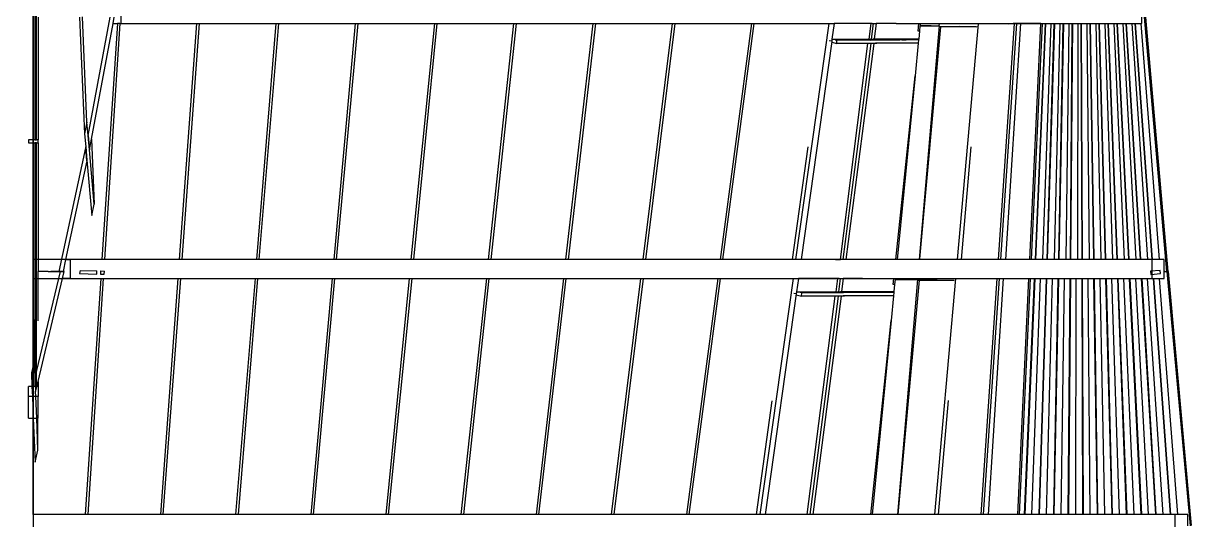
# Model space of a CAD drawing. Header units: millimetres. Extents: x 90964 to 877642, y 656808 to 1438307.
# Drawn here: x 846233 to 864543, y 1249947 to 1257727 of the extents above; entities that cross this region are included whole.
import ezdxf

# ---------------------------------------------------------------- set-up
doc = ezdxf.new("R2010")
doc.units = ezdxf.units.MM
doc.header["$LTSCALE"] = 300
doc.layers.add('ProfileEdges', color=7, linetype='Continuous')
doc.layers.add('SectionCutEdges', color=7, linetype='Continuous')

msp = doc.modelspace()

# ---------------------------------------------------------------- linework, layer by layer
at = {"color": 251}
for p, q in [((846463.1, 1257824.1), (846463.1, 1255901.5)), ((847111.8, 1257823.3), (847191.8, 1255996.4)), ((847230.1, 1256177.2), (847157.8, 1257828.2)), ((847707.1, 1257726.5), (847464.2, 1254026.5)), ((847747.2, 1257726.5), (847504.2, 1254026.5)), ((847638.7, 1257726.5), (847640.2, 1257726.5)), ((847640.2, 1257726.5), (847707.1, 1257726.5)), ((847747.2, 1257726.5), (847707.1, 1257726.5)), ((847747.2, 1257726.5), (847759.4, 1257726.5)), ((848949.1, 1257726.5), (848675.2, 1254026.5)), ((848989.1, 1257726.5), (848715.2, 1254026.5)), ((850191.1, 1257726.5), (849886.3, 1254026.5)), ((850231.1, 1257726.5), (849926.3, 1254026.5)), ((851433.1, 1257726.5), (851097.3, 1254026.5)), ((851473.1, 1257726.5), (851137.4, 1254026.5)), ((852675.1, 1257726.5), (852308.4, 1254026.5)), ((852715.1, 1257726.5), (852348.4, 1254026.5)), ((853917.1, 1257726.5), (853519.5, 1254026.5)), ((853957.1, 1257726.5), (853559.5, 1254026.5)), ((855159.1, 1257726.5), (854730.6, 1254026.5)), ((855199.1, 1257726.5), (854770.6, 1254026.5)), ((856401.1, 1257726.5), (855941.7, 1254026.5)), ((856441.1, 1257726.5), (855981.7, 1254026.5)), ((857643.1, 1257726.5), (857152.8, 1254026.5)), ((857683.2, 1257726.5), (857192.8, 1254026.5)), ((858342.4, 1254026.5), (858863.7, 1257726.5)), ((858941.1, 1257726.5), (858906.5, 1257480.9)), ((859489.8, 1257480.9), (859521.1, 1257726.5)), ((859553.8, 1257726.5), (859521.9, 1257480.9)), ((859601, 1257726.5), (859569.3, 1257482.7)), ((860256.8, 1257605.2), (860269.5, 1257726.5)), ((860290.4, 1257726.5), (860286.8, 1257689.3)), ((860587.4, 1257689), (860590.6, 1257726.5)), ((861197.7, 1257719.6), (860866.6, 1254026.5)), ((861104.6, 1257719.6), (861104.5, 1257726.5)), ((861181.3, 1257719.6), (861104.6, 1257719.6)), ((861197.7, 1257719.6), (861181.3, 1257719.6)), ((861251.9, 1257719.6), (861197.7, 1257719.6)), ((861678, 1257719.6), (861251.9, 1257719.6)), ((861763.6, 1257723.3), (861511.6, 1254026.5)), ((861797.8, 1257726.1), (861545.7, 1254026.5)), ((861858.7, 1257726.1), (861626.5, 1254026.5)), ((861677.8, 1257726.5), (861678, 1257719.6)), ((861678, 1257719.6), (861763.6, 1257723.3)), ((861771.6, 1257726.2), (861747.6, 1257726.3)), ((861763.6, 1257723.3), (861771.6, 1257723.7)), ((861771.6, 1257726.2), (861771.6, 1257726.5)), ((861781.3, 1257726.1), (861771.6, 1257726.2)), ((861771.6, 1257723.7), (861771.6, 1257726.2)), ((861797.8, 1257726.1), (861781.3, 1257726.1)), ((861797.9, 1257726.5), (861797.8, 1257726.1)), ((861858.7, 1257726.1), (861797.8, 1257726.1)), ((861858.7, 1257726.5), (861858.7, 1257726.1)), ((862179, 1257726.1), (861858.7, 1257726.1)), ((862006.6, 1254026.5), (862179, 1257726.1)), ((862199.5, 1257726.5), (862027, 1254026.5)), ((862245.3, 1257726.5), (862089.1, 1254026.5)), ((862251.4, 1257726.5), (862095.2, 1254026.5)), ((862099.8, 1257726.5), (862179, 1257726.1)), ((862179, 1257726.1), (862179.1, 1257726.1)), ((862338.9, 1257726.5), (862204.2, 1254026.5)), ((862386, 1257726.5), (862272, 1254026.5)), ((862392.1, 1257726.5), (862278.1, 1254026.5)), ((862479.6, 1257726.5), (862387.1, 1254026.5)), ((862526.7, 1257726.5), (862454.9, 1254026.5)), ((862532.8, 1257726.5), (862461.1, 1254026.5)), ((862620.2, 1257726.5), (862570, 1254026.5)), ((862667.4, 1257726.5), (862637.9, 1254026.5)), ((862673.5, 1257726.5), (862644, 1254026.5)), ((862760.9, 1257726.5), (862752.9, 1254026.5)), ((862808.1, 1257726.5), (862820.8, 1254026.5)), ((862814.2, 1257726.5), (862826.9, 1254026.5)), ((862901.6, 1257726.5), (862935.8, 1254026.5)), ((862948.7, 1257726.5), (863003.7, 1254026.5)), ((862954.9, 1257726.5), (863009.8, 1254026.5)), ((863042.2, 1257726.5), (863118.7, 1254026.5)), ((863089.4, 1257726.5), (863186.5, 1254026.5)), ((863095.5, 1257726.5), (863192.7, 1254026.5)), ((863182.9, 1257726.5), (863301.6, 1254026.5)), ((863230, 1257726.5), (863369.4, 1254026.5)), ((863236.1, 1257726.5), (863375.5, 1254026.5)), ((863323.6, 1257726.5), (863484.5, 1254026.5)), ((863370.7, 1257726.5), (863552.3, 1254026.5)), ((863376.8, 1257726.5), (863558.4, 1254026.5)), ((863464.3, 1257726.5), (863667.4, 1254026.5)), ((863511.3, 1257726.5), (863735.1, 1254026.5)), ((863517.4, 1257726.5), (863741.3, 1254026.5)), ((863605, 1257726.5), (863850.3, 1254026.5)), ((863651.9, 1257726.5), (863918, 1254026.5)), ((863658, 1257726.5), (863924.1, 1254026.5)), ((863745.7, 1257726.5), (864033.2, 1254026.5)), ((860277.1, 1257602.8), (860256.8, 1257605.2)), ((860277.1, 1257602.8), (860265.3, 1257482.7)), ((860285.5, 1257688.9), (860277.1, 1257602.8)), ((860277.3, 1254026.5), (860589.5, 1257689.2)), ((860609.7, 1257674.6), (860280.6, 1254035.9)), ((860285.5, 1257688.9), (860287.1, 1257689.3)), ((860324.5, 1257689), (860285.5, 1257688.9)), ((860286.8, 1257689.3), (860287.1, 1257689.3)), ((860287.1, 1257689.3), (860324.5, 1257689.2)), ((860324.5, 1257689.2), (860324.5, 1257689)), ((860324.5, 1257689.2), (860458.7, 1257689.1)), ((860458.7, 1257689.1), (860324.5, 1257689)), ((860458.7, 1257689.1), (860587.4, 1257689)), ((860589.1, 1257689.2), (860587.4, 1257689)), ((860590.4, 1257689.4), (860589.1, 1257689.2)), ((860589.5, 1257689.2), (860589.1, 1257689.2)), ((860589.5, 1257689.2), (860590.4, 1257689.4)), ((860609.7, 1257674.6), (860589.8, 1257677.2)), ((860592, 1257689.7), (860590.4, 1257689.4)), ((860591, 1257677.4), (860902.3, 1257676)), ((860592.8, 1257689.8), (860592, 1257689.7)), ((860902.3, 1257676), (860609.7, 1257674.6)), ((860902.3, 1257676), (860903.4, 1257676)), ((860903.4, 1257676), (861159.6, 1257674.8)), ((861159.6, 1257674.8), (861177.5, 1257674.7)), ((858903, 1257442.7), (858421.7, 1254026.5)), ((858863.1, 1257457.2), (858864.6, 1257457)), ((858864.6, 1257457), (858902.5, 1257452.6)), ((858903, 1257442.7), (858902.2, 1257431.3)), ((858902.2, 1257431.3), (858980.1, 1257412.4)), ((858904.6, 1257467.5), (858902.5, 1257452.9)), ((858902.5, 1257452.9), (858903.6, 1257452.7)), ((858902.5, 1257452.9), (858902.5, 1257452.7)), ((858903.6, 1257452.6), (858902.5, 1257452.7)), ((858902.5, 1257452.7), (858902.5, 1257452.6)), ((858903.6, 1257452.6), (858903, 1257442.7)), ((858904.6, 1257467.5), (858903.6, 1257452.7)), ((858903.6, 1257452.7), (858903.6, 1257452.6)), ((858904.7, 1257468.2), (858904.6, 1257467.5)), ((858904.7, 1257468.2), (858904.6, 1257467.5)), ((858904.6, 1257467.5), (858904.6, 1257467.5)), ((858905.6, 1257474.9), (858904.7, 1257468.2)), ((858906.4, 1257480.6), (858905.9, 1257480.8)), ((858906.5, 1257480.9), (858906.4, 1257480.6)), ((858954.8, 1257468.9), (858906.4, 1257480.6)), ((858906.5, 1257480.9), (859489.8, 1257480.9)), ((858954.8, 1257468.9), (859141.6, 1257468.3)), ((858959.9, 1257467.7), (858954.8, 1257468.9)), ((859141.6, 1257468.3), (858959.9, 1257467.7)), ((858983.4, 1257462), (858959.9, 1257467.7)), ((858980.1, 1257412.4), (858983.4, 1257462)), ((859469.9, 1257412.4), (858980.1, 1257412.4)), ((859476.2, 1257462), (858983.4, 1257462)), ((859038.9, 1254026.5), (859469.9, 1257412.4)), ((859516.6, 1257412.4), (859076.4, 1254026.5)), ((859562.9, 1257412.4), (859122.7, 1254026.5)), ((859156.8, 1257468.3), (859141.6, 1257468.3)), ((859156.8, 1257468.2), (859476.8, 1257467.1)), ((859516.6, 1257412.4), (859469.9, 1257412.4)), ((859476.2, 1257462), (859476.8, 1257467.1)), ((859513.9, 1257462), (859476.2, 1257462)), ((859476.8, 1257467.1), (859488.1, 1257467.1)), ((859488.1, 1257467.1), (859488.4, 1257469.4)), ((859488.4, 1257469.5), (859489.8, 1257480.9)), ((859488.4, 1257469.5), (859494, 1257467.8)), ((859488.4, 1257469.4), (859488.4, 1257469.5)), ((859494, 1257467.8), (859488.4, 1257469.4)), ((859489.8, 1257480.9), (859521.9, 1257480.9)), ((859494, 1257467.8), (859513.9, 1257462)), ((859519.4, 1257462), (859513.9, 1257462)), ((859562.9, 1257412.4), (859516.6, 1257412.4)), ((859521.9, 1257480.9), (859519.4, 1257462)), ((859550.1, 1257462), (859519.4, 1257462)), ((859521.9, 1257480.9), (859535.9, 1257480.9)), ((859535.9, 1257480.9), (859550.2, 1257477.4)), ((859550.2, 1257477.4), (859550.1, 1257462)), ((859566.6, 1257462), (859550.1, 1257462)), ((859550.3, 1257482.7), (859550.2, 1257477.4)), ((859550.2, 1257477.4), (859568, 1257473.1)), ((859550.3, 1257482.7), (859569.3, 1257482.7)), ((859610.5, 1257412.4), (859562.9, 1257412.4)), ((859567.2, 1257466.7), (859566.6, 1257462)), ((859567.2, 1257462), (859566.6, 1257462)), ((859567.4, 1257468.3), (859567.2, 1257466.7)), ((859567.3, 1257466.7), (859567.2, 1257466.7)), ((859567.2, 1257462), (859567.3, 1257466.7)), ((859593.4, 1257462), (859567.2, 1257462)), ((859567.3, 1257466.7), (859567.3, 1257467.3)), ((859592, 1257467.3), (859567.3, 1257467.3)), ((859568, 1257473.1), (859567.4, 1257468.3)), ((859567.4, 1257468.3), (859587.9, 1257468.3)), ((859569.3, 1257482.7), (859568, 1257473.1)), ((859568, 1257473.1), (859587.9, 1257468.3)), ((859569.3, 1257482.7), (860265.3, 1257482.7)), ((859587.9, 1257468.3), (859968.1, 1257467.5)), ((859587.9, 1257468.3), (859592, 1257467.3)), ((859610.8, 1257417.5), (859589.4, 1257417.5)), ((859864.4, 1257467.3), (859592, 1257467.3)), ((859610.8, 1257417.5), (859610.5, 1257412.4)), ((860258.9, 1257417.5), (859610.8, 1257417.5)), ((859968.1, 1257467.5), (859864.4, 1257467.3)), ((860069.6, 1257467.3), (859864.4, 1257467.3)), ((860001.3, 1257467.6), (859968.1, 1257467.5)), ((860001.3, 1257467.4), (860069.6, 1257467.3)), ((860263.8, 1257467.3), (860069.6, 1257467.3)), ((860258.9, 1257417.5), (860208.6, 1256902.6)), ((860263.8, 1257467.3), (860258.9, 1257417.5)), ((860265.3, 1257482.7), (860263.8, 1257467.3)), ((859908.1, 1254026.5), (860208.6, 1256902.6)), ((860208.6, 1256902.6), (859927.1, 1254026.5)), ((847299.6, 1255910.7), (847344.1, 1254894.7)), ((846463.1, 1255851.5), (846463.1, 1253839.3)), ((847210.7, 1255775.2), (847210, 1255792.1)), ((858288.8, 1254026.5), (858531.3, 1255791.4)), ((861085, 1255793.6), (860932.1, 1254026.5)), ((847228.7, 1255581.5), (847229.1, 1255572.7)), ((846895.8, 1254026.5), (846969.1, 1254026.5)), ((846622.1, 1253839), (846463.1, 1253839.3)), ((846463.1, 1253062), (846463.1, 1253839.3)), ((846622.1, 1253839), (846664.9, 1253839)), ((846664.9, 1253839), (846793.4, 1253839.2)), ((846804.9, 1253838.8), (846664.9, 1253839)), ((846969.1, 1253726.5), (846848.5, 1253726.5)), ((847446.8, 1253726.5), (847203.8, 1250026.5)), ((847485.8, 1253726.5), (847242.9, 1250026.5)), ((848655.3, 1253726.5), (848381.4, 1250026.5)), ((848694.4, 1253726.5), (848420.5, 1250026.5)), ((849863.9, 1253726.5), (849559, 1250026.5)), ((849902.9, 1253726.5), (849598.1, 1250026.5)), ((851072.4, 1253726.5), (850736.7, 1250026.5)), ((851111.5, 1253726.5), (850775.8, 1250026.5)), ((852281, 1253726.5), (851914.3, 1250026.5)), ((852320.1, 1253726.5), (851953.4, 1250026.5)), ((853489.6, 1253726.5), (853092, 1250026.5)), ((853528.7, 1253726.5), (853131.1, 1250026.5)), ((854698.1, 1253726.5), (854269.6, 1250026.5)), ((854737.2, 1253726.5), (854308.7, 1250026.5)), ((855906.7, 1253726.5), (855447.3, 1250026.5)), ((855945.8, 1253726.5), (855486.4, 1250026.5)), ((857115.3, 1253726.5), (856625, 1250026.5)), ((857154.4, 1253726.5), (856664.1, 1250026.5)), ((857781.7, 1250026.5), (858302.9, 1253726.5)), ((858379.4, 1253726.5), (858350.4, 1253520.7)), ((858974.5, 1253520.7), (859000.7, 1253726.5)), ((859037.4, 1253726.5), (859010.6, 1253520.7)), ((859083.7, 1253726.5), (859057.1, 1253522.4)), ((859867.2, 1253635.4), (859876.8, 1253726.5)), ((859895.6, 1253713), (859887.8, 1253633.1)), ((859895.6, 1253713), (859896.7, 1253713.3)), ((859934.8, 1253713), (859895.6, 1253713)), ((859897.8, 1253726.5), (859896.5, 1253713.3)), ((859896.5, 1253713.3), (859896.7, 1253713.3)), ((859896.7, 1253713.3), (859934.8, 1253713.3)), ((859934.8, 1253713.3), (859934.8, 1253713)), ((859934.8, 1253713.3), (860032.4, 1253713.2)), ((860032.4, 1253713.1), (859934.8, 1253713)), ((859938.1, 1250026.5), (860252, 1253713.2)), ((860272.1, 1253699.7), (859940.2, 1250026.5)), ((860032.4, 1253713.1), (860032.4, 1253713.2)), ((860032.4, 1253713.2), (860091.6, 1253713.1)), ((860091.6, 1253713.1), (860032.4, 1253713.1)), ((860091.6, 1253713.1), (860250.5, 1253713)), ((860250.5, 1253713), (860251.7, 1253726.5)), ((860251.7, 1253713.2), (860250.5, 1253713)), ((860252.7, 1253713.5), (860251.7, 1253713.2)), ((860252, 1253713.2), (860251.7, 1253713.2)), ((860252, 1253713.2), (860252.7, 1253713.5)), ((860259.8, 1253701.2), (860252.2, 1253702.1)), ((860253.9, 1253713.7), (860252.7, 1253713.5)), ((860253, 1253702.3), (860259.9, 1253702.3)), ((860254.4, 1253713.8), (860253.9, 1253713.7)), ((860259.9, 1253702.3), (860259.8, 1253701.2)), ((860272.1, 1253699.7), (860259.8, 1253701.2)), ((860259.9, 1253702.3), (860555.2, 1253701)), ((860555.2, 1253701), (860272.1, 1253699.7)), ((860843.7, 1253726.5), (860512, 1250026.5)), ((860556.6, 1253701), (860555.2, 1253701)), ((860556.6, 1253701), (860806.3, 1253699.8)), ((860806.3, 1253699.8), (860824.1, 1253699.8)), ((861492.5, 1253726.5), (861240.3, 1250026.5)), ((861528, 1253726.5), (861275.8, 1250026.5)), ((861587.7, 1253726.5), (861353.4, 1250026.5)), ((861819.8, 1250026.5), (861992.3, 1253726.5)), ((862014.9, 1253726.5), (861842.4, 1250026.5)), ((862076, 1253726.5), (861919.7, 1250026.5)), ((862083.6, 1253726.5), (861927.4, 1250026.5)), ((862170.7, 1253726.5), (862036, 1250026.5)), ((862262.3, 1253726.5), (862148.3, 1250026.5)), ((862270, 1253726.5), (862156, 1250026.5)), ((862357.1, 1253726.5), (862264.6, 1250026.5)), ((862448.7, 1253726.5), (862376.9, 1250026.5)), ((862456.3, 1253726.5), (862384.6, 1250026.5)), ((862543.4, 1253726.5), (862493.1, 1250026.5)), ((862635, 1253726.5), (862605.5, 1250026.5)), ((862642.7, 1253726.5), (862613.1, 1250026.5)), ((862729.7, 1253726.5), (862721.7, 1250026.5)), ((862821.3, 1253726.5), (862834, 1250026.5)), ((862829, 1253726.5), (862841.7, 1250026.5)), ((862916, 1253726.5), (862950.2, 1250026.5)), ((863007.7, 1253726.5), (863062.6, 1250026.5)), ((863015.3, 1253726.5), (863070.2, 1250026.5)), ((863102.4, 1253726.5), (863178.8, 1250026.5)), ((863194, 1253726.5), (863291.1, 1250026.5)), ((863201.6, 1253726.5), (863298.8, 1250026.5)), ((863288.7, 1253726.5), (863407.4, 1250026.5)), ((863380.3, 1253726.5), (863519.7, 1250026.5)), ((863387.9, 1253726.5), (863527.3, 1250026.5)), ((863475, 1253726.5), (863635.9, 1250026.5)), ((863566.6, 1253726.5), (863748.2, 1250026.5)), ((863574.2, 1253726.5), (863755.8, 1250026.5)), ((863661.4, 1253726.5), (863864.5, 1250026.5)), ((863752.8, 1253726.5), (863976.7, 1250026.5)), ((863760.5, 1253726.5), (863984.4, 1250026.5)), ((863847.7, 1253726.5), (864093.1, 1250026.5)), ((863939.1, 1253726.5), (864205.2, 1250026.5)), ((863946.8, 1253726.5), (864212.9, 1250026.5)), ((864034.1, 1253726.5), (864321.6, 1250026.5)), ((864111.5, 1253836.7), (864123.5, 1253836.6)), ((864123.5, 1253836.6), (864111.5, 1253836.5)), ((864126.3, 1253836.6), (864123.5, 1253836.6)), ((864126.3, 1253836.6), (864150.1, 1253836.2)), ((864175.1, 1253839.1), (864182.1, 1253839.2)), ((858307.7, 1253497), (858346.5, 1253492.6)), ((858348.3, 1253505.6), (858346.5, 1253492.8)), ((858346.5, 1253492.8), (858347.4, 1253492.6)), ((858346.5, 1253492.8), (858346.5, 1253492.7)), ((858347.4, 1253492.6), (858346.5, 1253492.7)), ((858346.5, 1253492.7), (858346.5, 1253492.6)), ((858347.4, 1253492.6), (858346.8, 1253484.6)), ((858348.3, 1253505.6), (858347.4, 1253492.6)), ((858347.4, 1253492.6), (858347.4, 1253492.6)), ((858349.3, 1253512.3), (858348.3, 1253505.6)), ((858433, 1253501.3), (858349.8, 1253520.6)), ((858350.4, 1253520.7), (858350.4, 1253520.6)), ((858350.4, 1253520.7), (858974.5, 1253520.7)), ((858429.4, 1253451.7), (858433, 1253501.3)), ((859088.5, 1253501.3), (858433, 1253501.3)), ((858974.5, 1253520.7), (859010.6, 1253520.7)), ((859010.6, 1253520.7), (859024.7, 1253520.7)), ((859024.7, 1253520.7), (859038.7, 1253517.4)), ((859038.8, 1253522.4), (859038.7, 1253517.4)), ((859038.7, 1253517.4), (859050, 1253514.8)), ((859050, 1253514.8), (859038.8, 1253522.4)), ((859038.8, 1253522.4), (859057.1, 1253522.4)), ((859062.7, 1253506.3), (859050, 1253514.8)), ((859057.1, 1253522.4), (859876.9, 1253522.4)), ((859062.6, 1253502.7), (859062.7, 1253506.3)), ((859875.4, 1253506.3), (859062.7, 1253506.3)), ((859887.8, 1253633.1), (859867.2, 1253635.4)), ((859875.4, 1253506.3), (859870.5, 1253456.6)), ((859876.9, 1253522.4), (859875.4, 1253506.3)), ((859887.8, 1253633.1), (859876.9, 1253522.4)), ((858346.8, 1253484.6), (857859.6, 1250026.5)), ((858346.8, 1253484.6), (858345.8, 1253471.1)), ((858345.8, 1253471.1), (858429.4, 1253451.7)), ((858954.8, 1253451.7), (858429.4, 1253451.7)), ((858518.5, 1250026.5), (858954.8, 1253451.7)), ((859004.7, 1253451.7), (858559.4, 1250026.5)), ((859050.2, 1253451.7), (858604.9, 1250026.5)), ((859004.7, 1253451.7), (858954.8, 1253451.7)), ((859050.2, 1253451.7), (859004.7, 1253451.7)), ((859104.7, 1253451.7), (859050.2, 1253451.7)), ((859105.1, 1253456.6), (859084.3, 1253456.6)), ((859105.1, 1253456.6), (859104.7, 1253451.7)), ((859870.5, 1253456.6), (859105.1, 1253456.6)), ((859870.5, 1253456.6), (859832.7, 1253070.4)), ((846406.4, 1252435.7), (846406.4, 1253085.9)), ((859515.3, 1250026.5), (859832.7, 1253070.4)), ((859832.7, 1253070.4), (859534.5, 1250026.5)), ((846463.1, 1252111.7), (846463.1, 1252036.3)), ((857726, 1250026.5), (857970.8, 1251810.2)), ((860728.7, 1251813.3), (860573.2, 1250026.5)), ((846462.6, 1251037.2), (846462.6, 1251538.2))]:
    msp.add_line(p, q, dxfattribs=at)
at = {"layer": 'ProfileEdges'}
for points in [[(846088.1, 1265726.5), (846388.1, 1265726.5), (846388.1, 1181026.5), (846088.1, 1181026.5)], [(863923.6, 1254026.5), (846388.1, 1254026.5), (846388.1, 1253726.5), (863923.6, 1253726.5)], [(864287.2, 1250026.5), (846388.1, 1250026.5), (846388.1, 1249726.5), (864287.2, 1249726.5)]]:
    msp.add_lwpolyline(points, close=True, dxfattribs=at)
at = {"layer": 'SectionCutEdges', "color": 251}
for p, q in [((846388.1, 1255901.5), (846388.1, 1259851.5)), ((846412.6, 1259851.5), (846412.6, 1255901.5)), ((846437.6, 1255901.5), (846437.6, 1259851.5)), ((847759.4, 1258026.5), (847759.4, 1257726.5)), ((847248.6, 1255969.4), (847594.9, 1257824)), ((847299.6, 1255910.7), (847638.7, 1257726.5)), ((847638.7, 1257726.5), (847656.4, 1257821.5)), ((847759.4, 1257726.5), (848882.1, 1257726.5)), ((848882.1, 1257726.5), (848907.3, 1257726.5)), ((848907.3, 1257726.5), (848949.1, 1257726.5)), ((848949.1, 1257726.5), (848989.1, 1257726.5)), ((848989.1, 1257726.5), (850124, 1257726.5)), ((850124, 1257726.5), (850151.3, 1257726.5)), ((850151.3, 1257726.5), (850191.1, 1257726.5)), ((850191.1, 1257726.5), (850231.1, 1257726.5)), ((850231.1, 1257726.5), (851365.9, 1257726.5)), ((851365.9, 1257726.5), (851395.3, 1257726.5)), ((851395.3, 1257726.5), (851433.1, 1257726.5)), ((851433.1, 1257726.5), (851473.1, 1257726.5)), ((851473.1, 1257726.5), (852607.7, 1257726.5)), ((852607.7, 1257726.5), (852639.4, 1257726.5)), ((852639.4, 1257726.5), (852675.1, 1257726.5)), ((852675.1, 1257726.5), (852715.1, 1257726.5)), ((852715.1, 1257726.5), (853849.6, 1257726.5)), ((853849.6, 1257726.5), (853883.4, 1257726.5)), ((853883.4, 1257726.5), (853917.1, 1257726.5)), ((853917.1, 1257726.5), (853957.1, 1257726.5)), ((853957.1, 1257726.5), (855091.4, 1257726.5)), ((855091.4, 1257726.5), (855127.4, 1257726.5)), ((855127.4, 1257726.5), (855159.1, 1257726.5)), ((855159.1, 1257726.5), (855199.1, 1257726.5)), ((855199.1, 1257726.5), (856333.3, 1257726.5)), ((856333.3, 1257726.5), (856371.5, 1257726.5)), ((856371.5, 1257726.5), (856401.1, 1257726.5)), ((856401.1, 1257726.5), (856441.1, 1257726.5)), ((856441.1, 1257726.5), (857575.2, 1257726.5)), ((857575.2, 1257726.5), (857615.6, 1257726.5)), ((857615.6, 1257726.5), (857643.1, 1257726.5)), ((857643.1, 1257726.5), (857683.2, 1257726.5)), ((857683.2, 1257726.5), (858797.2, 1257726.5)), ((858797.2, 1257726.5), (858838.7, 1257726.5)), ((858838.7, 1257726.5), (858863.7, 1257726.5)), ((858863.7, 1257726.5), (858901, 1257726.5)), ((858901, 1257726.5), (858941.1, 1257726.5)), ((859521.1, 1257726.5), (858941.1, 1257726.5)), ((859538.1, 1257726.5), (859521.1, 1257726.5)), ((859538.1, 1257726.5), (859553.8, 1257726.5)), ((859553.8, 1257726.5), (859601, 1257726.5)), ((859911.1, 1257726.5), (859601, 1257726.5)), ((859911.1, 1257726.5), (860269.5, 1257726.5)), ((860269.5, 1257726.5), (860290.4, 1257726.5)), ((860290.4, 1257726.5), (860321.3, 1257726.5)), ((860321.3, 1257726.5), (860503.8, 1257726.5)), ((860503.8, 1257726.5), (860590.6, 1257726.5)), ((860590.6, 1257726.5), (860591.1, 1257726.5)), ((860591.1, 1257726.5), (860595.7, 1257726.5)), ((860595.7, 1257726.5), (861104.5, 1257726.5)), ((861104.5, 1257726.5), (861113.5, 1257726.5)), ((861113.5, 1257726.5), (861677.8, 1257726.5)), ((861677.8, 1257726.5), (861771.6, 1257726.5)), ((861771.6, 1257726.5), (861797.9, 1257726.5)), ((861797.9, 1257726.5), (861852, 1257726.5)), ((861852, 1257726.5), (861858.7, 1257726.5)), ((861858.7, 1257726.5), (861875.2, 1257726.5)), ((861875.2, 1257726.5), (862099.8, 1257726.5)), ((862099.8, 1257726.5), (862179.1, 1257726.5)), ((862179.1, 1257726.5), (862195.7, 1257726.5)), ((862195.7, 1257726.5), (862199.5, 1257726.5)), ((862199.5, 1257726.5), (862245.3, 1257726.5)), ((862245.3, 1257726.5), (862251.4, 1257726.5)), ((862251.4, 1257726.5), (862336, 1257726.5)), ((862336, 1257726.5), (862338.9, 1257726.5)), ((862338.9, 1257726.5), (862386, 1257726.5)), ((862386, 1257726.5), (862392.1, 1257726.5)), ((862392.1, 1257726.5), (862473.2, 1257726.5)), ((862473.2, 1257726.5), (862479.6, 1257726.5)), ((862479.6, 1257726.5), (862526.7, 1257726.5)), ((862526.7, 1257726.5), (862532.8, 1257726.5)), ((862532.8, 1257726.5), (862610.4, 1257726.5)), ((862610.4, 1257726.5), (862620.2, 1257726.5)), ((862620.2, 1257726.5), (862667.4, 1257726.5)), ((862667.4, 1257726.5), (862673.5, 1257726.5)), ((862673.5, 1257726.5), (862747.6, 1257726.5)), ((862747.6, 1257726.5), (862760.9, 1257726.5)), ((862760.9, 1257726.5), (862808.1, 1257726.5)), ((862808.1, 1257726.5), (862814.2, 1257726.5)), ((862814.2, 1257726.5), (862884.8, 1257726.5)), ((862884.8, 1257726.5), (862901.6, 1257726.5)), ((862901.6, 1257726.5), (862948.7, 1257726.5)), ((862948.7, 1257726.5), (862954.9, 1257726.5)), ((862954.9, 1257726.5), (863022, 1257726.5)), ((863022, 1257726.5), (863042.2, 1257726.5)), ((863042.2, 1257726.5), (863089.4, 1257726.5)), ((863089.4, 1257726.5), (863095.5, 1257726.5)), ((863095.5, 1257726.5), (863159.2, 1257726.5)), ((863159.2, 1257726.5), (863182.9, 1257726.5)), ((863182.9, 1257726.5), (863230, 1257726.5)), ((863230, 1257726.5), (863236.1, 1257726.5)), ((863236.1, 1257726.5), (863296.4, 1257726.5)), ((863296.4, 1257726.5), (863323.6, 1257726.5)), ((863323.6, 1257726.5), (863370.7, 1257726.5)), ((863370.7, 1257726.5), (863376.8, 1257726.5)), ((863376.8, 1257726.5), (863433.6, 1257726.5)), ((863433.6, 1257726.5), (863464.3, 1257726.5)), ((863464.3, 1257726.5), (863511.3, 1257726.5)), ((863511.3, 1257726.5), (863517.4, 1257726.5)), ((863517.4, 1257726.5), (863570.8, 1257726.5)), ((863570.8, 1257726.5), (863605, 1257726.5)), ((863605, 1257726.5), (863651.9, 1257726.5)), ((863651.9, 1257726.5), (863658, 1257726.5)), ((863658, 1257726.5), (863708, 1257726.5)), ((863708, 1257726.5), (863745.7, 1257726.5)), ((863745.7, 1257726.5), (863760.8, 1257726.5)), ((863760.8, 1257726.5), (863760.8, 1257821.1)), ((863800.6, 1257821.6), (864150.1, 1253836.2)), ((864175.1, 1253839.1), (863825.6, 1257823.6)), ((847230.1, 1256177.2), (847191.8, 1255996.4)), ((847248.6, 1255969.4), (847230.1, 1256177.2)), ((846313.1, 1255901.5), (846313.1, 1255851.5)), ((846388.1, 1255901.5), (846313.1, 1255901.5)), ((846412.6, 1255901.5), (846388.1, 1255901.5)), ((846388.1, 1255851.5), (846388.1, 1255901.5)), ((846412.6, 1255901.5), (846437.6, 1255901.5)), ((846463.1, 1255901.5), (846437.6, 1255901.5)), ((846463.1, 1255851.5), (846463.1, 1255901.5)), ((847191.8, 1255996.4), (847210, 1255792.1)), ((847248, 1255966.2), (847248.6, 1255969.4)), ((847248, 1255966.2), (847268.3, 1255743)), ((847268.6, 1255744.8), (847248.6, 1255969.4)), ((847268.6, 1255744.5), (847299.6, 1255910.7)), ((846313.1, 1255851.5), (846388.1, 1255851.5)), ((846388.1, 1255851.5), (846412.6, 1255851.5)), ((846388.1, 1253011.7), (846388.1, 1255851.5)), ((846412.6, 1255851.5), (846412.6, 1252930.6)), ((846437.6, 1255851.5), (846412.6, 1255851.5)), ((846437.6, 1252955.1), (846437.6, 1255851.5)), ((846437.6, 1255851.5), (846463.1, 1255851.5)), ((846793.4, 1253839.2), (847210.7, 1255775.2)), ((847210, 1255792.1), (847228.7, 1255581.5)), ((847229.1, 1255572.7), (847210.7, 1255775.2)), ((847268.3, 1255743), (847268.6, 1255744.5)), ((847268.6, 1255744.5), (847268.6, 1255744.8)), ((847344.1, 1254894.7), (847268.6, 1255744.5)), ((847229.1, 1255572.7), (846895.8, 1254026.5)), ((847228.7, 1255581.5), (847305.9, 1254713.9)), ((847305.9, 1254713.9), (847344.1, 1254894.7)), ((846895.8, 1254026.5), (846855, 1253837.2)), ((846969.1, 1254026.5), (846969.1, 1253726.5)), ((847410.3, 1254026.5), (846969.1, 1254026.5)), ((847418.9, 1254026.5), (847410.3, 1254026.5)), ((847464.2, 1254026.5), (847418.9, 1254026.5)), ((847504.2, 1254026.5), (847464.2, 1254026.5)), ((848621.3, 1254026.5), (847504.2, 1254026.5)), ((848629.9, 1254026.5), (848621.3, 1254026.5)), ((848675.2, 1254026.5), (848629.9, 1254026.5)), ((848715.2, 1254026.5), (848675.2, 1254026.5)), ((849832.2, 1254026.5), (848715.2, 1254026.5)), ((849840.9, 1254026.5), (849832.2, 1254026.5)), ((849886.3, 1254026.5), (849840.9, 1254026.5)), ((849926.3, 1254026.5), (849886.3, 1254026.5)), ((851043.2, 1254026.5), (849926.3, 1254026.5)), ((851051.9, 1254026.5), (851043.2, 1254026.5)), ((851097.3, 1254026.5), (851051.9, 1254026.5)), ((851137.4, 1254026.5), (851097.3, 1254026.5)), ((852254.2, 1254026.5), (851137.4, 1254026.5)), ((852262.9, 1254026.5), (852254.2, 1254026.5)), ((852308.4, 1254026.5), (852262.9, 1254026.5)), ((852348.4, 1254026.5), (852308.4, 1254026.5)), ((853465.1, 1254026.5), (852348.4, 1254026.5)), ((853473.8, 1254026.5), (853465.1, 1254026.5)), ((853519.5, 1254026.5), (853473.8, 1254026.5)), ((853559.5, 1254026.5), (853519.5, 1254026.5)), ((854676.1, 1254026.5), (853559.5, 1254026.5)), ((854684.8, 1254026.5), (854676.1, 1254026.5)), ((854730.6, 1254026.5), (854684.8, 1254026.5)), ((854770.6, 1254026.5), (854730.6, 1254026.5)), ((855887, 1254026.5), (854770.6, 1254026.5)), ((855895.8, 1254026.5), (855887, 1254026.5)), ((855941.7, 1254026.5), (855895.8, 1254026.5)), ((855981.7, 1254026.5), (855941.7, 1254026.5)), ((857098, 1254026.5), (855981.7, 1254026.5)), ((857106.8, 1254026.5), (857098, 1254026.5)), ((857152.8, 1254026.5), (857106.8, 1254026.5)), ((857192.8, 1254026.5), (857152.8, 1254026.5)), ((858288.8, 1254026.5), (857192.8, 1254026.5)), ((858297.7, 1254026.5), (858288.8, 1254026.5)), ((858342.4, 1254026.5), (858297.7, 1254026.5)), ((858381.3, 1254026.5), (858342.4, 1254026.5)), ((858421.7, 1254026.5), (858381.3, 1254026.5)), ((858479.8, 1254026.5), (858421.7, 1254026.5)), ((858959.1, 1254026.5), (858479.8, 1254026.5)), ((858959.1, 1254026.5), (859038.9, 1254026.5)), ((859046.9, 1254026.5), (859038.9, 1254026.5)), ((859076.4, 1254026.5), (859046.9, 1254026.5)), ((859122.7, 1254026.5), (859076.4, 1254026.5)), ((859219.3, 1254026.5), (859122.7, 1254026.5)), ((859908.1, 1254026.5), (859219.3, 1254026.5)), ((859927.1, 1254026.5), (859908.1, 1254026.5)), ((860277.3, 1254026.5), (859927.1, 1254026.5)), ((860279.8, 1254026.5), (860277.3, 1254026.5)), ((860851.1, 1254026.5), (860279.8, 1254026.5)), ((860866.6, 1254026.5), (860851.1, 1254026.5)), ((860917.5, 1254026.5), (860866.6, 1254026.5)), ((860932.1, 1254026.5), (860917.5, 1254026.5)), ((861047.7, 1254026.5), (860932.1, 1254026.5)), ((861506.1, 1254026.5), (861047.7, 1254026.5)), ((861511.6, 1254026.5), (861506.1, 1254026.5)), ((861545.7, 1254026.5), (861511.6, 1254026.5)), ((861599.6, 1254026.5), (861545.7, 1254026.5)), ((861626.5, 1254026.5), (861599.6, 1254026.5)), ((861690.1, 1254026.5), (861626.5, 1254026.5)), ((862006.6, 1254026.5), (861690.1, 1254026.5)), ((862023.2, 1254026.5), (862006.6, 1254026.5)), ((862027, 1254026.5), (862023.2, 1254026.5)), ((862089.1, 1254026.5), (862027, 1254026.5)), ((862095.2, 1254026.5), (862089.1, 1254026.5)), ((862169.7, 1254026.5), (862095.2, 1254026.5)), ((862204.2, 1254026.5), (862169.7, 1254026.5)), ((862272, 1254026.5), (862204.2, 1254026.5)), ((862278.1, 1254026.5), (862272, 1254026.5)), ((862352.6, 1254026.5), (862278.1, 1254026.5)), ((862387.1, 1254026.5), (862352.6, 1254026.5)), ((862454.9, 1254026.5), (862387.1, 1254026.5)), ((862461.1, 1254026.5), (862454.9, 1254026.5)), ((862535.5, 1254026.5), (862461.1, 1254026.5)), ((862570, 1254026.5), (862535.5, 1254026.5)), ((862637.9, 1254026.5), (862570, 1254026.5)), ((862644, 1254026.5), (862637.9, 1254026.5)), ((862718.4, 1254026.5), (862644, 1254026.5)), ((862752.9, 1254026.5), (862718.4, 1254026.5)), ((862820.8, 1254026.5), (862752.9, 1254026.5)), ((862826.9, 1254026.5), (862820.8, 1254026.5)), ((862901.3, 1254026.5), (862826.9, 1254026.5)), ((862935.8, 1254026.5), (862901.3, 1254026.5)), ((863003.7, 1254026.5), (862935.8, 1254026.5)), ((863009.8, 1254026.5), (863003.7, 1254026.5)), ((863084.2, 1254026.5), (863009.8, 1254026.5)), ((863118.7, 1254026.5), (863084.2, 1254026.5)), ((863186.5, 1254026.5), (863118.7, 1254026.5)), ((863192.7, 1254026.5), (863186.5, 1254026.5)), ((863267.1, 1254026.5), (863192.7, 1254026.5)), ((863301.6, 1254026.5), (863267.1, 1254026.5)), ((863369.4, 1254026.5), (863301.6, 1254026.5)), ((863375.5, 1254026.5), (863369.4, 1254026.5)), ((863450, 1254026.5), (863375.5, 1254026.5)), ((863484.5, 1254026.5), (863450, 1254026.5)), ((863552.3, 1254026.5), (863484.5, 1254026.5)), ((863558.4, 1254026.5), (863552.3, 1254026.5)), ((863632.9, 1254026.5), (863558.4, 1254026.5)), ((863667.4, 1254026.5), (863632.9, 1254026.5)), ((863735.1, 1254026.5), (863667.4, 1254026.5)), ((863741.3, 1254026.5), (863735.1, 1254026.5)), ((863815.8, 1254026.5), (863741.3, 1254026.5)), ((863850.3, 1254026.5), (863815.8, 1254026.5)), ((863918, 1254026.5), (863850.3, 1254026.5)), ((863924.1, 1254026.5), (863918, 1254026.5)), ((863998.7, 1254026.5), (863924.1, 1254026.5)), ((864033.2, 1254026.5), (863998.7, 1254026.5)), ((864111.5, 1254026.5), (864033.2, 1254026.5)), ((864111.5, 1253836.7), (864111.5, 1254026.5)), ((846808.6, 1253838.7), (846437.6, 1252284.4)), ((846463.1, 1252111.7), (846848.5, 1253726.5)), ((846793.4, 1253839.2), (846804.9, 1253838.8)), ((846804.9, 1253838.8), (846808.6, 1253838.7)), ((846855, 1253837.2), (846808.6, 1253838.8)), ((846808.6, 1253838.8), (846808.6, 1253838.7)), ((846808.6, 1253838.7), (846854.9, 1253837.1)), ((846848.5, 1253726.5), (846874.8, 1253836.5)), ((846855, 1253837.2), (846854.9, 1253837.1)), ((846874.8, 1253836.5), (846855, 1253837.2)), ((846969.1, 1253726.5), (847377.2, 1253726.5)), ((847123.7, 1253853.4), (847113.1, 1253803.6)), ((847113.1, 1253803.6), (847385.4, 1253794.8)), ((847123.7, 1253853.4), (847385.4, 1253844.9)), ((847377.2, 1253726.5), (847401.5, 1253726.5)), ((847385.4, 1253794.8), (847385.4, 1253844.9)), ((847401.5, 1253726.5), (847446.8, 1253726.5)), ((847439.8, 1253845.5), (847439.8, 1253795.4)), ((847439.8, 1253845.5), (847506.4, 1253843.7)), ((847439.8, 1253795.4), (847497.3, 1253793.8)), ((847446.8, 1253726.5), (847485.8, 1253726.5)), ((847485.8, 1253726.5), (848585.6, 1253726.5)), ((847497.3, 1253793.8), (847506.4, 1253843.7)), ((848585.6, 1253726.5), (848612.2, 1253726.5)), ((848612.2, 1253726.5), (848655.3, 1253726.5)), ((848655.3, 1253726.5), (848694.4, 1253726.5)), ((848694.4, 1253726.5), (849794.1, 1253726.5)), ((849794.1, 1253726.5), (849822.9, 1253726.5)), ((849822.9, 1253726.5), (849863.9, 1253726.5)), ((849863.9, 1253726.5), (849902.9, 1253726.5)), ((849902.9, 1253726.5), (851002.5, 1253726.5)), ((851002.5, 1253726.5), (851033.6, 1253726.5)), ((851033.6, 1253726.5), (851072.4, 1253726.5)), ((851072.4, 1253726.5), (851111.5, 1253726.5)), ((851111.5, 1253726.5), (852211, 1253726.5)), ((852211, 1253726.5), (852244.3, 1253726.5)), ((852244.3, 1253726.5), (852281, 1253726.5)), ((852281, 1253726.5), (852320.1, 1253726.5)), ((852320.1, 1253726.5), (853419.4, 1253726.5)), ((853419.4, 1253726.5), (853455, 1253726.5)), ((853455, 1253726.5), (853489.6, 1253726.5)), ((853489.6, 1253726.5), (853528.7, 1253726.5)), ((853528.7, 1253726.5), (854627.8, 1253726.5)), ((854627.8, 1253726.5), (854665.7, 1253726.5)), ((854665.7, 1253726.5), (854698.1, 1253726.5)), ((854698.1, 1253726.5), (854737.2, 1253726.5)), ((854737.2, 1253726.5), (855836.3, 1253726.5)), ((855836.3, 1253726.5), (855876.5, 1253726.5)), ((855876.5, 1253726.5), (855906.7, 1253726.5)), ((855906.7, 1253726.5), (855945.8, 1253726.5)), ((855945.8, 1253726.5), (857044.7, 1253726.5)), ((857044.7, 1253726.5), (857087.2, 1253726.5)), ((857087.2, 1253726.5), (857115.3, 1253726.5)), ((857115.3, 1253726.5), (857154.4, 1253726.5)), ((857154.4, 1253726.5), (858233.8, 1253726.5)), ((858233.8, 1253726.5), (858277.4, 1253726.5)), ((858277.4, 1253726.5), (858302.9, 1253726.5)), ((858302.9, 1253726.5), (858340, 1253726.5)), ((858340, 1253726.5), (858379.4, 1253726.5)), ((859000.7, 1253726.5), (858379.4, 1253726.5)), ((859020.4, 1253726.5), (859000.7, 1253726.5)), ((859020.4, 1253726.5), (859037.4, 1253726.5)), ((859037.4, 1253726.5), (859083.7, 1253726.5)), ((859385.6, 1253726.5), (859083.7, 1253726.5)), ((859385.6, 1253726.5), (859860, 1253726.5)), ((859860, 1253726.5), (859876.8, 1253726.5)), ((859876.8, 1253726.5), (859897.8, 1253726.5)), ((859897.8, 1253726.5), (859928.4, 1253726.5)), ((859928.4, 1253726.5), (860239.7, 1253726.5)), ((860239.7, 1253726.5), (860251.7, 1253726.5)), ((860251.7, 1253726.5), (860255.4, 1253726.5)), ((860251.7, 1253726.5), (860251.7, 1253726.5)), ((860255.4, 1253726.5), (860826.4, 1253726.5)), ((860826.4, 1253726.5), (860837.4, 1253726.5)), ((860837.4, 1253726.5), (860843.7, 1253726.5)), ((860843.7, 1253726.5), (860885.1, 1253726.5)), ((860885.1, 1253726.5), (860895.2, 1253726.5)), ((860895.2, 1253726.5), (860999.9, 1253726.5)), ((860999.9, 1253726.5), (861406.8, 1253726.5)), ((861406.8, 1253726.5), (861492.5, 1253726.5)), ((861492.5, 1253726.5), (861528, 1253726.5)), ((861528, 1253726.5), (861579.1, 1253726.5)), ((861579.1, 1253726.5), (861587.7, 1253726.5)), ((861587.7, 1253726.5), (861611.2, 1253726.5)), ((861611.2, 1253726.5), (861992.3, 1253726.5)), ((861992.3, 1253726.5), (862010, 1253726.5)), ((862010, 1253726.5), (862014.9, 1253726.5)), ((862014.9, 1253726.5), (862076, 1253726.5)), ((862076, 1253726.5), (862083.6, 1253726.5)), ((862083.6, 1253726.5), (862167.2, 1253726.5)), ((862167.2, 1253726.5), (862170.7, 1253726.5)), ((862170.7, 1253726.5), (862262.3, 1253726.5)), ((862262.3, 1253726.5), (862270, 1253726.5)), ((862270, 1253726.5), (862350.1, 1253726.5)), ((862350.1, 1253726.5), (862357.1, 1253726.5)), ((862357.1, 1253726.5), (862448.7, 1253726.5)), ((862448.7, 1253726.5), (862456.3, 1253726.5)), ((862456.3, 1253726.5), (862532.9, 1253726.5)), ((862532.9, 1253726.5), (862543.4, 1253726.5)), ((862543.4, 1253726.5), (862635, 1253726.5)), ((862635, 1253726.5), (862642.7, 1253726.5)), ((862642.7, 1253726.5), (862715.8, 1253726.5)), ((862715.8, 1253726.5), (862729.7, 1253726.5)), ((862729.7, 1253726.5), (862821.3, 1253726.5)), ((862821.3, 1253726.5), (862829, 1253726.5)), ((862829, 1253726.5), (862898.7, 1253726.5)), ((862898.7, 1253726.5), (862916, 1253726.5)), ((862916, 1253726.5), (863007.7, 1253726.5)), ((863007.7, 1253726.5), (863015.3, 1253726.5)), ((863015.3, 1253726.5), (863081.5, 1253726.5)), ((863081.5, 1253726.5), (863102.4, 1253726.5)), ((863102.4, 1253726.5), (863194, 1253726.5)), ((863194, 1253726.5), (863201.6, 1253726.5)), ((863201.6, 1253726.5), (863264.4, 1253726.5)), ((863264.4, 1253726.5), (863288.7, 1253726.5)), ((863288.7, 1253726.5), (863380.3, 1253726.5)), ((863380.3, 1253726.5), (863387.9, 1253726.5)), ((863387.9, 1253726.5), (863447.2, 1253726.5)), ((863447.2, 1253726.5), (863475, 1253726.5)), ((863475, 1253726.5), (863566.6, 1253726.5)), ((863566.6, 1253726.5), (863574.2, 1253726.5)), ((863574.2, 1253726.5), (863630.1, 1253726.5)), ((863630.1, 1253726.5), (863661.4, 1253726.5)), ((863661.4, 1253726.5), (863752.8, 1253726.5)), ((863752.8, 1253726.5), (863760.5, 1253726.5)), ((863760.5, 1253726.5), (863813, 1253726.5)), ((863813, 1253726.5), (863847.7, 1253726.5)), ((863847.7, 1253726.5), (863939.1, 1253726.5)), ((864051.5, 1253853.1), (863900.9, 1253840.8)), ((863900.9, 1253840.8), (863905.1, 1253790.9)), ((863905.1, 1253790.9), (864055.7, 1253803.3)), ((863939.1, 1253726.5), (863946.8, 1253726.5)), ((863946.8, 1253726.5), (863995.8, 1253726.5)), ((863995.8, 1253726.5), (864034.1, 1253726.5)), ((864034.1, 1253726.5), (864111.5, 1253726.5)), ((864055.7, 1253803.3), (864051.5, 1253853.1)), ((864111.5, 1253836.5), (864111.5, 1253836.7)), ((864111.5, 1253726.5), (864111.5, 1253836.5)), ((864150.1, 1253836.2), (864157, 1253836.8)), ((864175.1, 1253838.5), (864157, 1253836.9)), ((864157, 1253836.8), (864175.2, 1253838.4)), ((864157, 1253836.9), (864157, 1253836.8)), ((864157, 1253836.8), (864518.3, 1249850.6)), ((864182.1, 1253839.2), (864175.1, 1253838.5)), ((864175.1, 1253838.5), (864175.1, 1253839.1)), ((864175.2, 1253838.4), (864175.1, 1253838.5)), ((864543.3, 1249854.4), (864182.1, 1253839.2)), ((846388.1, 1252361.5), (846388.1, 1253011.7)), ((846437.6, 1252284.4), (846437.6, 1252955.1)), ((846412.6, 1252930.6), (846412.6, 1252280.4)), ((846406.4, 1252435.7), (846388.1, 1252361.5)), ((846412.6, 1252280.4), (846406.4, 1252435.7)), ((846388.1, 1252361.5), (846360, 1252247.3)), ((846360, 1252247.3), (846368.5, 1252036.3)), ((846388.1, 1252036.3), (846388.1, 1252361.5)), ((846412.6, 1252280.4), (846412.6, 1252036.3)), ((846416.1, 1252194.4), (846412.6, 1252280.4)), ((846437.6, 1252284.4), (846416.1, 1252194.2)), ((846437.6, 1252036.3), (846437.6, 1252284.4)), ((846313.1, 1251880), (846313.1, 1252036.3)), ((846368.5, 1252036.3), (846313.1, 1252036.3)), ((846388.1, 1252036.3), (846368.5, 1252036.3)), ((846368.5, 1252036.3), (846374.8, 1251880)), ((846412.6, 1252036.3), (846388.1, 1252036.3)), ((846388.1, 1251880), (846388.1, 1252036.3)), ((846412.6, 1252036.3), (846422.4, 1252036.3)), ((846416.1, 1252194.2), (846416.1, 1252194.4)), ((846416.1, 1252194.2), (846422.4, 1252036.6)), ((846422.4, 1252036.3), (846422.4, 1252036.6)), ((846422.4, 1252036.3), (846437.6, 1252036.3)), ((846422.4, 1252036.3), (846425.7, 1251955.1)), ((846425.7, 1251954.9), (846445.1, 1252036.3)), ((846445.1, 1252036.3), (846437.6, 1252036.3)), ((846445.1, 1252036.3), (846463.1, 1252111.7)), ((846463.1, 1252036.3), (846445.1, 1252036.3)), ((846463.1, 1252036.3), (846463.1, 1251880)), ((846313.1, 1251538.2), (846313.1, 1251880)), ((846374.8, 1251880), (846313.1, 1251880)), ((846388.1, 1251880), (846374.8, 1251880)), ((846374.8, 1251880), (846388.1, 1251548.1)), ((846428.7, 1251880), (846388.1, 1251880)), ((846388.1, 1251548.1), (846388.1, 1251880)), ((846425.7, 1251954.9), (846425.7, 1251955.1)), ((846428.7, 1251880), (846425.7, 1251954.9)), ((846463.1, 1251880), (846428.7, 1251880)), ((846442.4, 1251538.4), (846428.7, 1251880)), ((846463.1, 1251538.2), (846463.1, 1251880)), ((846313.1, 1251538.2), (846388.1, 1251538.2)), ((846388.1, 1251548.1), (846388.1, 1251548)), ((846388.1, 1251538.2), (846388.1, 1251548)), ((846388.1, 1251548), (846388.5, 1251538.4)), ((846388.1, 1250026.5), (846388.1, 1251538.2)), ((846388.1, 1251538.2), (846388.5, 1251538.2)), ((846388.5, 1251538.2), (846388.5, 1251538.4)), ((846388.5, 1251538.2), (846416.2, 1250848.8)), ((846388.5, 1251538.2), (846442.4, 1251538.2)), ((846442.4, 1251538.2), (846442.4, 1251538.4)), ((846462.6, 1251037.2), (846442.4, 1251538.2)), ((846442.4, 1251538.2), (846462.6, 1251538.2)), ((846462.6, 1251538.2), (846463.1, 1251538.2)), ((846416.2, 1250848.8), (846462.6, 1251037.2)), ((846388.1, 1250026.5), (846388.1, 1249726.5)), ((847147.8, 1250026.5), (846388.1, 1250026.5)), ((847156.7, 1250026.5), (847147.8, 1250026.5)), ((847203.8, 1250026.5), (847156.7, 1250026.5)), ((847242.9, 1250026.5), (847203.8, 1250026.5)), ((848325.3, 1250026.5), (847242.9, 1250026.5)), ((848334.3, 1250026.5), (848325.3, 1250026.5)), ((848381.4, 1250026.5), (848334.3, 1250026.5)), ((848420.5, 1250026.5), (848381.4, 1250026.5)), ((849502.9, 1250026.5), (848420.5, 1250026.5)), ((849511.8, 1250026.5), (849502.9, 1250026.5)), ((849559, 1250026.5), (849511.8, 1250026.5)), ((849598.1, 1250026.5), (849559, 1250026.5)), ((850680.4, 1250026.5), (849598.1, 1250026.5)), ((850689.4, 1250026.5), (850680.4, 1250026.5)), ((850736.7, 1250026.5), (850689.4, 1250026.5)), ((850775.8, 1250026.5), (850736.7, 1250026.5)), ((851858, 1250026.5), (850775.8, 1250026.5)), ((851866.9, 1250026.5), (851858, 1250026.5)), ((851914.3, 1250026.5), (851866.9, 1250026.5)), ((851953.4, 1250026.5), (851914.3, 1250026.5)), ((853035.5, 1250026.5), (851953.4, 1250026.5)), ((853044.5, 1250026.5), (853035.5, 1250026.5)), ((853092, 1250026.5), (853044.5, 1250026.5)), ((853131.1, 1250026.5), (853092, 1250026.5)), ((854213, 1250026.5), (853131.1, 1250026.5)), ((854222.1, 1250026.5), (854213, 1250026.5)), ((854269.6, 1250026.5), (854222.1, 1250026.5)), ((854308.7, 1250026.5), (854269.6, 1250026.5)), ((855390.6, 1250026.5), (854308.7, 1250026.5)), ((855399.6, 1250026.5), (855390.6, 1250026.5)), ((855447.3, 1250026.5), (855399.6, 1250026.5)), ((855486.4, 1250026.5), (855447.3, 1250026.5)), ((856568.1, 1250026.5), (855486.4, 1250026.5)), ((856577.2, 1250026.5), (856568.1, 1250026.5)), ((856625, 1250026.5), (856577.2, 1250026.5)), ((856664.1, 1250026.5), (856625, 1250026.5)), ((857726, 1250026.5), (856664.1, 1250026.5)), ((857735.2, 1250026.5), (857726, 1250026.5)), ((857781.7, 1250026.5), (857735.2, 1250026.5)), ((857859.6, 1250026.5), (857781.7, 1250026.5)), ((857932.4, 1250026.5), (857859.6, 1250026.5)), ((858414.5, 1250026.5), (857932.4, 1250026.5)), ((858518.5, 1250026.5), (858414.5, 1250026.5)), ((858527.8, 1250026.5), (858518.5, 1250026.5)), ((858559.4, 1250026.5), (858527.8, 1250026.5)), ((858604.9, 1250026.5), (858559.4, 1250026.5)), ((858690.5, 1250026.5), (858604.9, 1250026.5)), ((859515.3, 1250026.5), (858690.5, 1250026.5)), ((859534.5, 1250026.5), (859515.3, 1250026.5)), ((859938.1, 1250026.5), (859534.5, 1250026.5)), ((859940, 1250026.5), (859938.1, 1250026.5)), ((859940.2, 1250026.5), (859940, 1250026.5)), ((860495.5, 1250026.5), (859940.2, 1250026.5)), ((860512, 1250026.5), (860495.5, 1250026.5)), ((860558.9, 1250026.5), (860512, 1250026.5)), ((860573.2, 1250026.5), (860558.9, 1250026.5)), ((860712.1, 1250026.5), (860573.2, 1250026.5)), ((861201.6, 1250026.5), (860712.1, 1250026.5)), ((861240.3, 1250026.5), (861201.6, 1250026.5)), ((861275.8, 1250026.5), (861240.3, 1250026.5)), ((861328.6, 1250026.5), (861275.8, 1250026.5)), ((861353.4, 1250026.5), (861328.6, 1250026.5)), ((861418.1, 1250026.5), (861353.4, 1250026.5)), ((861819.8, 1250026.5), (861418.1, 1250026.5)), ((861837.5, 1250026.5), (861819.8, 1250026.5)), ((861842.4, 1250026.5), (861837.5, 1250026.5)), ((861917.4, 1250026.5), (861842.4, 1250026.5)), ((861919.7, 1250026.5), (861917.4, 1250026.5)), ((861927.4, 1250026.5), (861919.7, 1250026.5)), ((862001.5, 1250026.5), (861927.4, 1250026.5)), ((862036, 1250026.5), (862001.5, 1250026.5)), ((862148.3, 1250026.5), (862036, 1250026.5)), ((862156, 1250026.5), (862148.3, 1250026.5)), ((862230.1, 1250026.5), (862156, 1250026.5)), ((862264.6, 1250026.5), (862230.1, 1250026.5)), ((862376.9, 1250026.5), (862264.6, 1250026.5)), ((862384.6, 1250026.5), (862376.9, 1250026.5)), ((862458.7, 1250026.5), (862384.6, 1250026.5)), ((862493.1, 1250026.5), (862458.7, 1250026.5)), ((862605.5, 1250026.5), (862493.1, 1250026.5)), ((862613.1, 1250026.5), (862605.5, 1250026.5)), ((862687.2, 1250026.5), (862613.1, 1250026.5)), ((862721.7, 1250026.5), (862687.2, 1250026.5)), ((862834, 1250026.5), (862721.7, 1250026.5)), ((862841.7, 1250026.5), (862834, 1250026.5)), ((862915.8, 1250026.5), (862841.7, 1250026.5)), ((862950.2, 1250026.5), (862915.8, 1250026.5)), ((863062.6, 1250026.5), (862950.2, 1250026.5)), ((863070.2, 1250026.5), (863062.6, 1250026.5)), ((863144.3, 1250026.5), (863070.2, 1250026.5)), ((863178.8, 1250026.5), (863144.3, 1250026.5)), ((863291.1, 1250026.5), (863178.8, 1250026.5)), ((863298.8, 1250026.5), (863291.1, 1250026.5)), ((863372.9, 1250026.5), (863298.8, 1250026.5)), ((863407.4, 1250026.5), (863372.9, 1250026.5)), ((863519.7, 1250026.5), (863407.4, 1250026.5)), ((863527.3, 1250026.5), (863519.7, 1250026.5)), ((863601.5, 1250026.5), (863527.3, 1250026.5)), ((863635.9, 1250026.5), (863601.5, 1250026.5)), ((863748.2, 1250026.5), (863635.9, 1250026.5)), ((863755.8, 1250026.5), (863748.2, 1250026.5)), ((863830, 1250026.5), (863755.8, 1250026.5)), ((863864.5, 1250026.5), (863830, 1250026.5)), ((863976.7, 1250026.5), (863864.5, 1250026.5)), ((863984.4, 1250026.5), (863976.7, 1250026.5)), ((864058.6, 1250026.5), (863984.4, 1250026.5)), ((864093.1, 1250026.5), (864058.6, 1250026.5)), ((864205.2, 1250026.5), (864093.1, 1250026.5)), ((864212.9, 1250026.5), (864205.2, 1250026.5)), ((864287.1, 1250026.5), (864212.9, 1250026.5)), ((864321.6, 1250026.5), (864287.1, 1250026.5)), ((864485.8, 1250026.5), (864321.6, 1250026.5)), ((864485.8, 1249850.9), (864485.8, 1250026.5))]:
    msp.add_line(p, q, dxfattribs=at)

doc.saveas('drawing.dxf')
